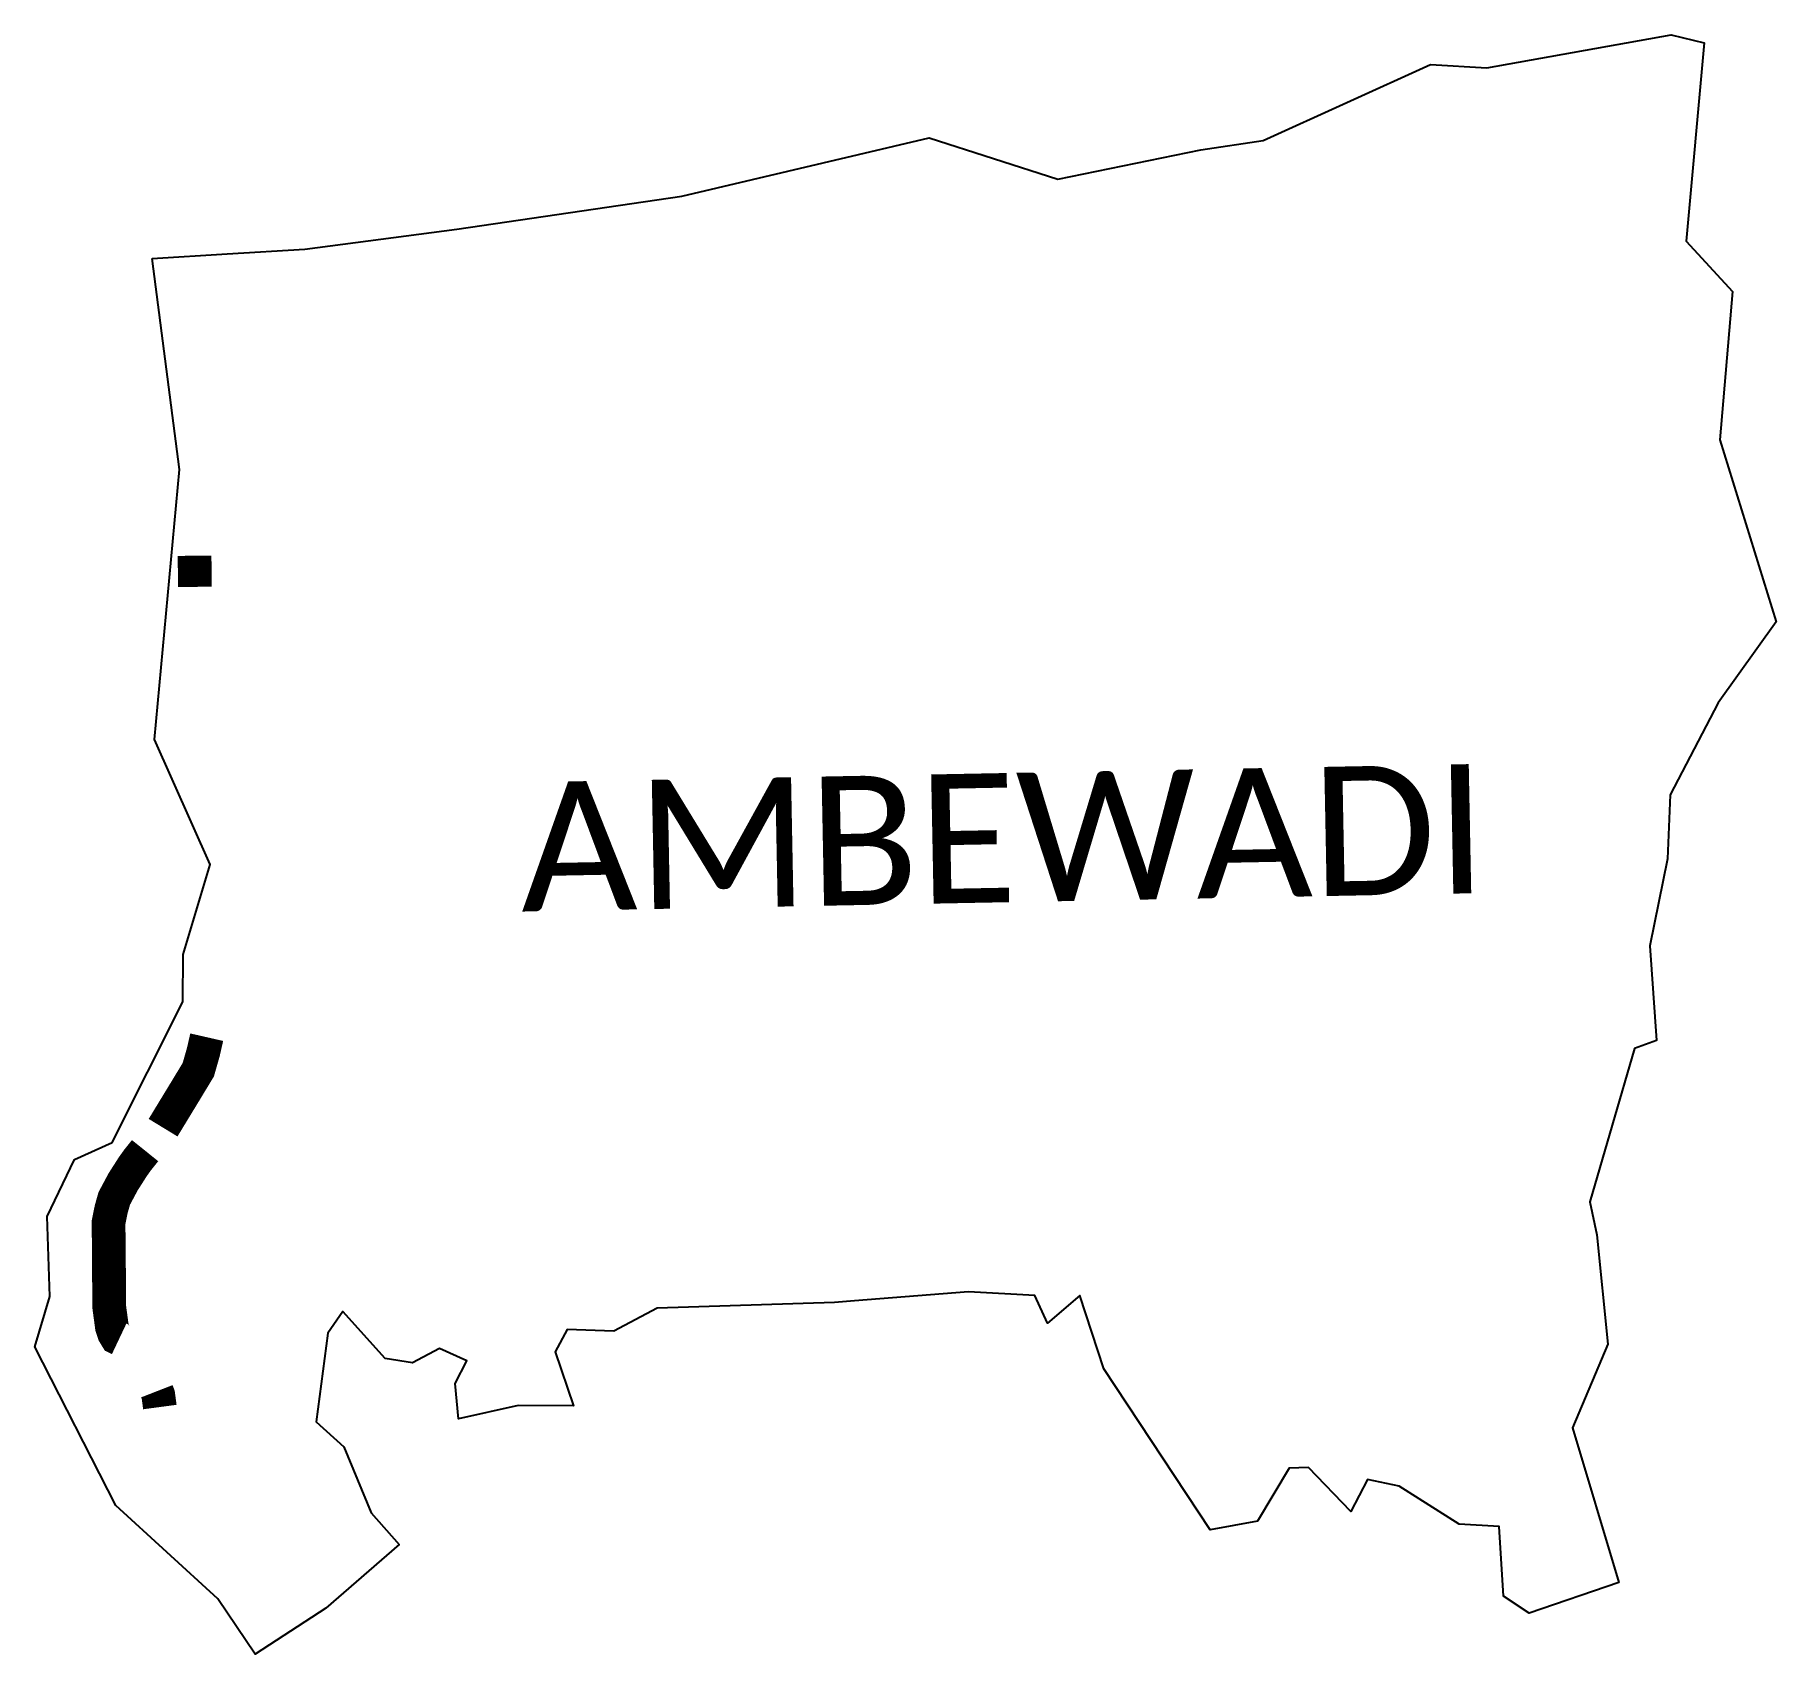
# Model space of a CAD drawing. Header units: metres. Extents: x 260774 to 263356, y 2215208 to 2217608.
import ezdxf

# ---------------------------------------------------------------- set-up
doc = ezdxf.new("R2010")
doc.units = ezdxf.units.M
doc.layers.add('ARTIFICIALLY PROTECTED', color=1, linetype='Continuous')
doc.layers.add('VILLAGE NAME', color=250, linetype='Continuous')

msp = doc.modelspace()

# ---------------------------------------------------------------- linework, layer by layer
at = {"color": 3}
msp.add_lwpolyline([(260948.3, 2217276.7), (261059.4, 2217283.6), (261174.2, 2217290.4), (261399.7, 2217320.3), (261733.6, 2217369.1), (262100.1, 2217455.5), (262290.7, 2217394.5), (262502.8, 2217437.6), (262595, 2217451.5), (262843.1, 2217564.3), (262927, 2217559.4), (263200.2, 2217608.2), (263249.2, 2217596.2), (263222.4, 2217302.5), (263291, 2217228), (263272.3, 2217008), (263355.8, 2216738.4), (263270, 2216618.3), (263198.4, 2216482.1), (263194.7, 2216387.2), (263168.5, 2216258.3), (263178.5, 2216118), (263146, 2216106.1), (263079.4, 2215878.5), (263090, 2215829.7), (263106.1, 2215667.7), (263053.7, 2215544), (263122.7, 2215314.7), (262989.7, 2215269), (262951.3, 2215294.2), (262945.1, 2215397.7), (262885.8, 2215401.1), (262796.7, 2215457.3), (262750, 2215467.1), (262725.2, 2215419.8), (262662.2, 2215485.1), (262633.6, 2215483.9), (262586.9, 2215405.3), (262516.7, 2215392.4), (262359.1, 2215631.1), (262323.4, 2215739.8), (262275.3, 2215698.8), (262256.6, 2215739.8), (262158.6, 2215745.4), (261989.5, 2215731.9), (261959.6, 2215729.5), (261696.6, 2215721), (261632.6, 2215686.9), (261563.6, 2215689.4), (261545.6, 2215656.4), (261572.7, 2215576.3), (261490.5, 2215577), (261402.5, 2215557), (261397.1, 2215609.6), (261414.5, 2215643.3), (261374.2, 2215661.3), (261334.1, 2215640), (261293.4, 2215646.3), (261230.7, 2215716.4), (261208.5, 2215684), (261191.1, 2215552.9), (261232.3, 2215515.5), (261272.8, 2215417.7), (261314.5, 2215370.8), (261205.5, 2215276.5), (261101, 2215208.4), (261045.5, 2215290.6), (260894.4, 2215428.7), (260774.1, 2215664), (260796.5, 2215738.4), (260792.6, 2215857), (260832.8, 2215941.4), (260888.8, 2215966.8), (260993.6, 2216175.2), (260994.2, 2216245.2), (261034.1, 2216378.7), (260951.6, 2216564.1), (260988.4, 2216963.9), (260948.3, 2217276.7)], dxfattribs=at)
at = {"layer": 'ARTIFICIALLY PROTECTED', "const_width": 50, "flags": 128}
for points in [[(261011, 2216836.2), (261011.4, 2216790.1)], [(261029, 2216122.7), (261024, 2216100.8), (261016.5, 2216074.5), (260996.5, 2216041.5), (260964.3, 2215988.6)], [(260937.6, 2215954.6), (260926.7, 2215941), (260919.3, 2215930.6), (260905.1, 2215908.4), (260891.9, 2215883.7), (260887.4, 2215867.7), (260883.4, 2215848.1), (260884, 2215796.2), (260884.3, 2215723.9), (260888.5, 2215692.9), (260891.6, 2215683.7), (260895.4, 2215677.5), (260899.2, 2215675.7)], [(260955, 2215598), (260957.1, 2215592.6), (260959.5, 2215574.6)]]:
    msp.add_lwpolyline(points, dxfattribs=at)

# ---------------------------------------------------------------- texts
at = {"layer": 'VILLAGE NAME', "insert": (261491.9, 2216500.3), "char_height": 191.456, "attachment_point": 1, "rotation": 1.1028}
msp.add_mtext_dynamic_manual_height_columns('{\\fCalibri|b0|i0|c0|p34;AMBEWADI}', width=161.46, gutter_width=957.3, heights=[0], dxfattribs=at)

doc.saveas('drawing.dxf')
